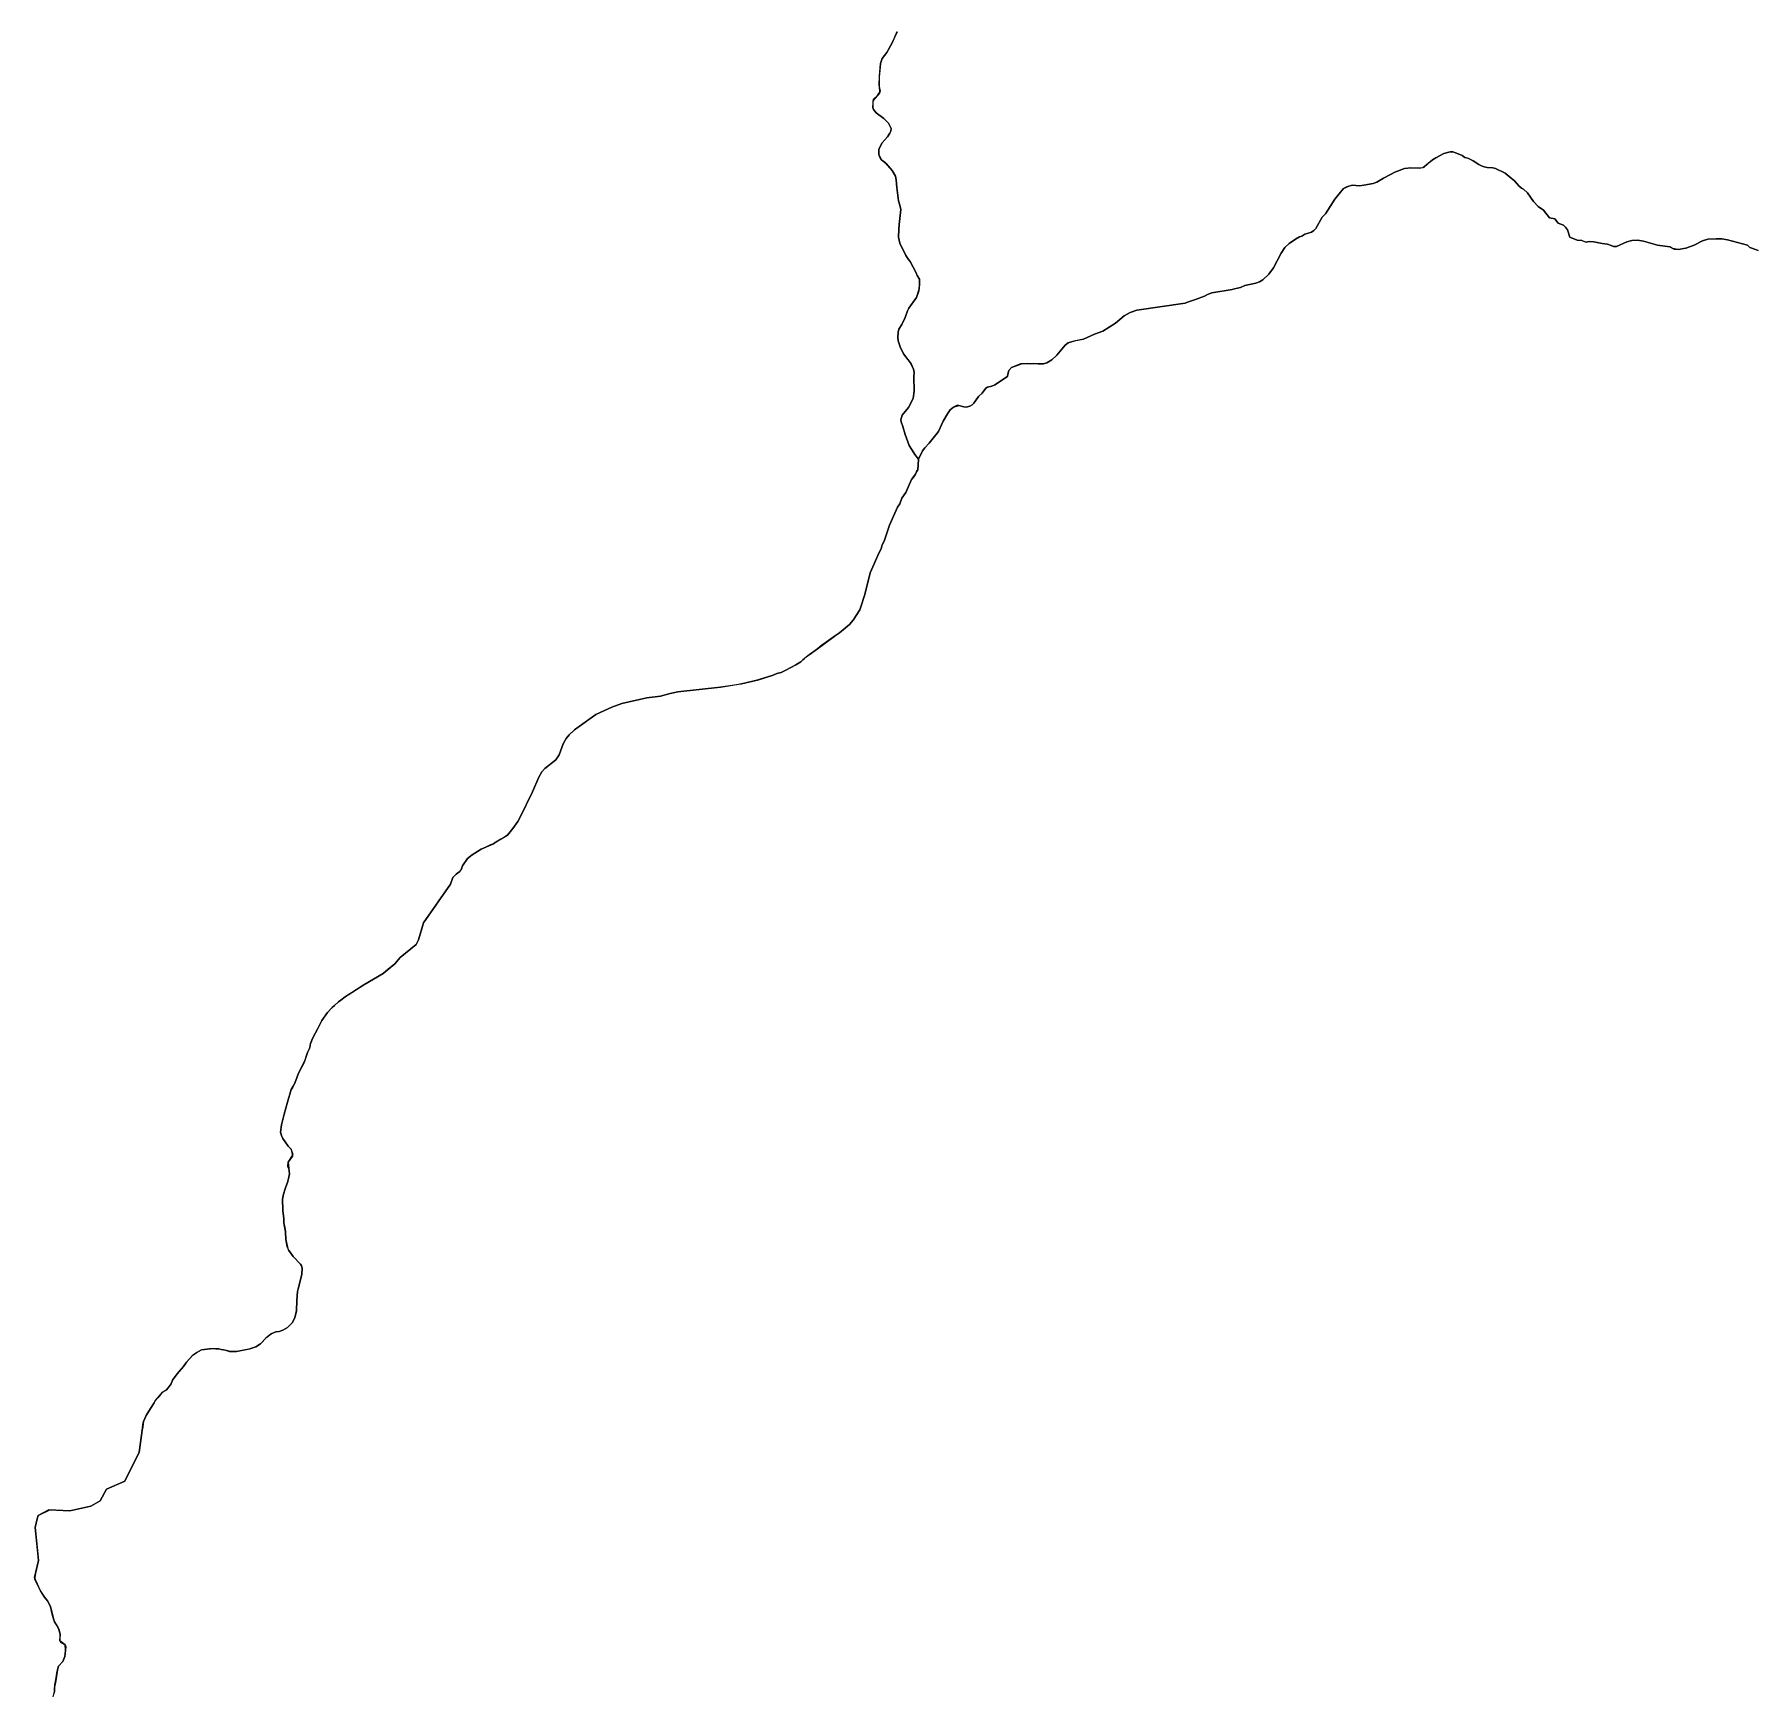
# Model space of a CAD drawing. Extents: x -74 to -34.8, y -33.8 to 5.3.
# Drawn here: x -51.88 to -50.166, y -21.313 to -19.663 of the extents above; entities that cross this region are included whole.
import ezdxf

# ---------------------------------------------------------------- set-up
doc = ezdxf.new("R2010")
doc.units = 0
doc.header["$LTSCALE"] = 2
doc.layers.add('UFEBRASIL', color=7, linetype='Continuous')

msp = doc.modelspace()

# ---------------------------------------------------------------- linework, layer by layer
at = {"layer": 'UFEBRASIL'}
for points in [[(-51.0221, -19.6606), (-51.0268, -19.6714), (-51.0319, -19.6811), (-51.0366, -19.687), (-51.0382, -19.6918), (-51.0396, -19.7054), (-51.0398, -19.7135), (-51.0393, -19.7213), (-51.0414, -19.7238), (-51.0459, -19.7291), (-51.0461, -19.7356), (-51.0454, -19.7376), (-51.0426, -19.7409), (-51.0349, -19.7467), (-51.0303, -19.7514), (-51.0279, -19.7566), (-51.0282, -19.7591), (-51.0291, -19.7613), (-51.0313, -19.7648), (-51.0366, -19.7707), (-51.0399, -19.7771), (-51.0401, -19.7823), (-51.0388, -19.7852), (-51.0373, -19.7878), (-51.0327, -19.7913), (-51.0267, -19.7983), (-51.0236, -19.8039), (-51.0227, -19.8075), (-51.0222, -19.8154), (-51.0206, -19.8285), (-51.019, -19.833), (-51.0182, -19.8373), (-51.0198, -19.852), (-51.0202, -19.8571), (-51.0203, -19.8648), (-51.0193, -19.8705), (-51.0131, -19.8829), (-51.0106, -19.887), (-51.0089, -19.8888), (-51.0029, -19.9001), (-51.0018, -19.9028), (-50.9995, -19.9064), (-50.9995, -19.9117), (-51.0002, -19.9181), (-51.0025, -19.9248), (-51.0103, -19.9352), (-51.0116, -19.9379), (-51.0139, -19.9445), (-51.0172, -19.9516), (-51.02, -19.9563), (-51.0209, -19.9591), (-51.0211, -19.964), (-51.0208, -19.9679), (-51.0187, -19.9736), (-51.0154, -19.9807), (-51.0079, -19.9908), (-51.0055, -19.9961), (-51.0048, -19.9992), (-51.0053, -20.0033), (-51.0049, -20.0178), (-51.006, -20.0253), (-51.0104, -20.034), (-51.0169, -20.0416), (-51.018, -20.0463), (-51.0179, -20.0484), (-51.016, -20.0529), (-51.0137, -20.0611), (-51.0098, -20.072), (-51.0053, -20.0792), (-51.0041, -20.0809), (-51.0005, -20.0854), (-51.0012, -20.0963), (-51.0024, -20.0975), (-51.0035, -20.1005), (-51.0057, -20.1033), (-51.0074, -20.1056), (-51.0132, -20.1185), (-51.0171, -20.1243), (-51.0191, -20.1298), (-51.0216, -20.1333), (-51.0293, -20.151), (-51.0342, -20.1649), (-51.0346, -20.167), (-51.0366, -20.1706), (-51.0377, -20.1747), (-51.0398, -20.1782), (-51.0488, -20.1986), (-51.0539, -20.2202), (-51.0583, -20.2334), (-51.0589, -20.2352), (-51.0654, -20.2455), (-51.0692, -20.25), (-51.079, -20.2583), (-51.0831, -20.2608), (-51.0948, -20.2692), (-51.0963, -20.2703), (-51.101, -20.274), (-51.1094, -20.2801), (-51.1124, -20.2823), (-51.114, -20.2836), (-51.1155, -20.2851), (-51.1176, -20.2869), (-51.1226, -20.2902), (-51.1324, -20.2955), (-51.137, -20.2975), (-51.1413, -20.2988), (-51.1452, -20.3003), (-51.1624, -20.3055), (-51.1641, -20.306), (-51.1723, -20.3079), (-51.1781, -20.3093), (-51.1812, -20.3098), (-51.1976, -20.3123), (-51.2399, -20.3169), (-51.2475, -20.3184), (-51.2572, -20.3211), (-51.2708, -20.323), (-51.2957, -20.3285), (-51.3055, -20.332), (-51.3214, -20.3396), (-51.3297, -20.3454), (-51.3427, -20.3547), (-51.3435, -20.3556), (-51.3481, -20.3595), (-51.3509, -20.3632), (-51.354, -20.3686), (-51.358, -20.3794), (-51.3612, -20.3845), (-51.3722, -20.3931), (-51.3751, -20.3965), (-51.3781, -20.4018), (-51.3844, -20.4162), (-51.3967, -20.4415), (-51.399, -20.4458), (-51.4039, -20.4527), (-51.4093, -20.4596), (-51.413, -20.4617), (-51.416, -20.4634), (-51.4194, -20.4654), (-51.421, -20.4663), (-51.4216, -20.4666), (-51.4233, -20.468), (-51.4261, -20.4692), (-51.4309, -20.4713), (-51.4354, -20.4733), (-51.4444, -20.4789), (-51.4492, -20.4828), (-51.4539, -20.4901), (-51.4554, -20.494), (-51.4577, -20.4964), (-51.4605, -20.4983), (-51.4638, -20.5015), (-51.4661, -20.5082), (-51.4929, -20.5465), (-51.4949, -20.5535), (-51.4979, -20.5637), (-51.5002, -20.5682), (-51.516, -20.5812), (-51.5215, -20.5873), (-51.5283, -20.593), (-51.5304, -20.5948), (-51.533, -20.597), (-51.5523, -20.6083), (-51.5644, -20.6162), (-51.5677, -20.6184), (-51.5708, -20.6201), (-51.5752, -20.6234), (-51.5775, -20.6252), (-51.5813, -20.629), (-51.5837, -20.6307), (-51.5883, -20.6357), (-51.5941, -20.6438), (-51.5978, -20.6516), (-51.6003, -20.6559), (-51.6033, -20.6617), (-51.6042, -20.6642), (-51.6054, -20.6678), (-51.6056, -20.6689), (-51.6063, -20.6715), (-51.6083, -20.6755), (-51.6115, -20.6856), (-51.617, -20.6963), (-51.6198, -20.7035), (-51.6211, -20.7067), (-51.6231, -20.7107), (-51.6243, -20.7125), (-51.6282, -20.7251), (-51.6315, -20.7368), (-51.634, -20.7475), (-51.6349, -20.7548), (-51.6336, -20.7593), (-51.6327, -20.7611), (-51.6273, -20.7687), (-51.6245, -20.7718), (-51.6232, -20.7787), (-51.6275, -20.7847), (-51.6269, -20.7907), (-51.6268, -20.7914), (-51.6261, -20.7963), (-51.6268, -20.7996), (-51.6273, -20.8018), (-51.6278, -20.8038), (-51.63, -20.8103), (-51.6303, -20.8112), (-51.6321, -20.8166), (-51.633, -20.8216), (-51.6329, -20.8248), (-51.6328, -20.8287), (-51.6327, -20.8329), (-51.6318, -20.8412), (-51.6316, -20.8449), (-51.6308, -20.8497), (-51.6302, -20.8541), (-51.6297, -20.8615), (-51.6276, -20.8705), (-51.6267, -20.8725), (-51.6255, -20.8741), (-51.6226, -20.8784), (-51.6151, -20.8861), (-51.614, -20.8879), (-51.6135, -20.8901), (-51.6137, -20.8963), (-51.6176, -20.9106), (-51.618, -20.9132), (-51.6188, -20.9224), (-51.619, -20.9326), (-51.6209, -20.9394), (-51.6236, -20.9444), (-51.6282, -20.949), (-51.6328, -20.9517), (-51.6363, -20.953), (-51.6398, -20.9536), (-51.6443, -20.9555), (-51.6497, -20.9597), (-51.6549, -20.9653), (-51.6596, -20.9685), (-51.6627, -20.9695), (-51.6667, -20.9708), (-51.6787, -20.9729), (-51.6862, -20.9728), (-51.6889, -20.9719), (-51.6917, -20.9713), (-51.6941, -20.9709), (-51.6964, -20.9705), (-51.6992, -20.9702), (-51.7032, -20.9702), (-51.7057, -20.9704), (-51.7137, -20.9715), (-51.7182, -20.9741), (-51.723, -20.9774), (-51.7284, -20.9835), (-51.7316, -20.9879), (-51.7379, -20.9953), (-51.7424, -21.0014), (-51.7439, -21.0053), (-51.7469, -21.0091), (-51.7489, -21.0113), (-51.7531, -21.0141), (-51.7554, -21.0171), (-51.757, -21.019), (-51.7596, -21.0222), (-51.7606, -21.0242), (-51.7644, -21.0296), (-51.7685, -21.0365), (-51.7713, -21.0427), (-51.772, -21.0475), (-51.7721, -21.0484), (-51.7725, -21.0511), (-51.7729, -21.0539), (-51.7756, -21.0731), (-51.7897, -21.1021), (-51.808, -21.11), (-51.8145, -21.1214), (-51.8236, -21.1268), (-51.8446, -21.1315), (-51.8655, -21.1305), (-51.8759, -21.1361), (-51.8769, -21.1395), (-51.879, -21.1481), (-51.8758, -21.181), (-51.8788, -21.1938), (-51.8796, -21.1994), (-51.8737, -21.2115), (-51.8698, -21.2174), (-51.8669, -21.221), (-51.8637, -21.2267), (-51.8609, -21.2389), (-51.8598, -21.242), (-51.8566, -21.2471), (-51.8552, -21.2503), (-51.8543, -21.2543), (-51.8545, -21.2589), (-51.8544, -21.2609), (-51.8535, -21.2625), (-51.8493, -21.2649), (-51.8485, -21.2666), (-51.8494, -21.2762), (-51.8514, -21.2812), (-51.8559, -21.2859), (-51.8569, -21.2895), (-51.8585, -21.3005), (-51.8598, -21.3067), (-51.8599, -21.3112), (-51.8607, -21.3141)], [(-50.1654, -19.8779), (-50.1718, -19.8755), (-50.1737, -19.8748), (-50.1763, -19.8726), (-50.196, -19.8672), (-50.2016, -19.8664), (-50.2072, -19.8664), (-50.2157, -19.8666), (-50.2209, -19.8684), (-50.2293, -19.8725), (-50.2376, -19.8756), (-50.2452, -19.8768), (-50.2509, -19.876), (-50.2535, -19.8744), (-50.2657, -19.8727), (-50.2795, -19.8687), (-50.2856, -19.8678), (-50.2913, -19.8679), (-50.296, -19.8692), (-50.3064, -19.8741), (-50.3094, -19.874), (-50.3119, -19.8731), (-50.3153, -19.8718), (-50.3206, -19.8711), (-50.3291, -19.8693), (-50.3337, -19.8691), (-50.3374, -19.8695), (-50.341, -19.8681), (-50.3457, -19.8676), (-50.3528, -19.8646), (-50.3551, -19.8574), (-50.3571, -19.8546), (-50.3593, -19.8527), (-50.3644, -19.8508), (-50.3679, -19.8465), (-50.3729, -19.8454), (-50.379, -19.8378), (-50.3843, -19.8342), (-50.3891, -19.8292), (-50.3948, -19.8207), (-50.3988, -19.8168), (-50.4008, -19.8158), (-50.4036, -19.8135), (-50.408, -19.8086), (-50.4112, -19.806), (-50.4171, -19.8011), (-50.4269, -19.7965), (-50.4294, -19.7958), (-50.4349, -19.7953), (-50.4381, -19.7947), (-50.4401, -19.7941), (-50.4435, -19.7925), (-50.4491, -19.7887), (-50.4545, -19.786), (-50.4571, -19.7853), (-50.4599, -19.7835), (-50.4656, -19.7811), (-50.4693, -19.7799), (-50.4719, -19.7797), (-50.4782, -19.7815), (-50.4862, -19.7857), (-50.4893, -19.7879), (-50.4917, -19.7899), (-50.499, -19.7958), (-50.5027, -19.7959), (-50.5109, -19.7958), (-50.5172, -19.7964), (-50.5268, -19.7999), (-50.5313, -19.8023), (-50.5381, -19.806), (-50.5449, -19.8101), (-50.5483, -19.8112), (-50.5576, -19.8131), (-50.562, -19.8136), (-50.5692, -19.8128), (-50.5745, -19.8145), (-50.5779, -19.8164), (-50.5864, -19.8268), (-50.5959, -19.8413), (-50.5992, -19.8447), (-50.6055, -19.8561), (-50.6073, -19.858), (-50.6098, -19.8597), (-50.6142, -19.861), (-50.6165, -19.8617), (-50.6194, -19.8638), (-50.6218, -19.8644), (-50.6255, -19.8666), (-50.6319, -19.8709), (-50.6362, -19.8751), (-50.6398, -19.8805), (-50.6474, -19.8953), (-50.6521, -19.9015), (-50.6581, -19.9071), (-50.6613, -19.909), (-50.6651, -19.9104), (-50.6762, -19.9129), (-50.6805, -19.9148), (-50.6864, -19.9162), (-50.6885, -19.9166), (-50.709, -19.9202), (-50.7131, -19.9216), (-50.7163, -19.9232), (-50.7251, -19.9268), (-50.7331, -19.9294), (-50.7354, -19.9302), (-50.7836, -19.9372), (-50.7902, -19.9396), (-50.796, -19.9429), (-50.8046, -19.9503), (-50.8173, -19.9583), (-50.8256, -19.9612), (-50.8366, -19.966), (-50.846, -19.9681), (-50.8516, -19.9698), (-50.8547, -19.972), (-50.8631, -19.9822), (-50.868, -19.9866), (-50.8729, -19.9896), (-50.8762, -19.9908), (-50.8815, -19.9907), (-50.886, -19.9904), (-50.8889, -19.9906), (-50.8923, -19.9902), (-50.8988, -19.9905), (-50.9081, -19.9943), (-50.9109, -19.9974), (-50.9117, -20.0008), (-50.9119, -20.0031), (-50.9247, -20.0114), (-50.9275, -20.0128), (-50.9318, -20.0139), (-50.9337, -20.0149), (-50.9372, -20.0197), (-50.9408, -20.023), (-50.9439, -20.0273), (-50.9455, -20.0297), (-50.9471, -20.0313), (-50.9495, -20.0327), (-50.9532, -20.0339), (-50.9556, -20.0334), (-50.9619, -20.0319), (-50.9658, -20.0336), (-50.9691, -20.0364), (-50.9717, -20.0405), (-50.9761, -20.0477), (-50.9808, -20.0579), (-50.99, -20.0694), (-50.9942, -20.0741), (-50.9965, -20.0773), (-51.0005, -20.0854), (-51.0041, -20.0809), (-51.0053, -20.0792), (-51.0098, -20.072), (-51.0137, -20.0611), (-51.016, -20.0529), (-51.0179, -20.0484), (-51.018, -20.0463), (-51.0169, -20.0416), (-51.0104, -20.034), (-51.006, -20.0253), (-51.0049, -20.0178), (-51.0053, -20.0033), (-51.0048, -19.9992), (-51.0055, -19.9961), (-51.0085, -19.9897), (-51.0154, -19.9807), (-51.0187, -19.9736), (-51.0208, -19.9679), (-51.0211, -19.964), (-51.0209, -19.9591), (-51.02, -19.9563), (-51.0172, -19.9516), (-51.0139, -19.9445), (-51.0116, -19.9379), (-51.0103, -19.9352), (-51.0025, -19.9248), (-50.9998, -19.9163), (-50.9995, -19.9117), (-50.9995, -19.9064), (-51.0018, -19.9028), (-51.0029, -19.9001), (-51.0089, -19.8888), (-51.0106, -19.887), (-51.0131, -19.8829), (-51.0193, -19.8705), (-51.0203, -19.8648), (-51.0202, -19.8571), (-51.0198, -19.852), (-51.0182, -19.8373), (-51.019, -19.833), (-51.0206, -19.8285), (-51.0222, -19.8154), (-51.0227, -19.8075), (-51.0236, -19.8039), (-51.0267, -19.7983), (-51.0335, -19.7907), (-51.0356, -19.7891), (-51.0373, -19.7878), (-51.0389, -19.7852), (-51.0401, -19.7823), (-51.0399, -19.7771), (-51.0366, -19.7707), (-51.0313, -19.7648), (-51.0291, -19.7613), (-51.0282, -19.7591), (-51.0279, -19.7566), (-51.0303, -19.7514), (-51.0349, -19.7467), (-51.0426, -19.7409), (-51.0454, -19.7376), (-51.0461, -19.7356), (-51.0454, -19.7274), (-51.0414, -19.7238), (-51.0385, -19.7195), (-51.0398, -19.7135), (-51.0393, -19.7047), (-51.0382, -19.6918), (-51.0366, -19.687), (-51.0319, -19.6811), (-51.0268, -19.6714), (-51.0216, -19.66)], [(-51.8612, -21.3166), (-51.8599, -21.3112), (-51.8598, -21.3089), (-51.8594, -21.305), (-51.8593, -21.3046), (-51.8584, -21.2995), (-51.8574, -21.2928), (-51.8569, -21.2895), (-51.8559, -21.2859), (-51.8514, -21.2812), (-51.8494, -21.2762), (-51.8492, -21.2739), (-51.8488, -21.2699), (-51.8493, -21.2649), (-51.8505, -21.2636), (-51.8544, -21.2609), (-51.8546, -21.2599), (-51.8542, -21.257), (-51.8543, -21.2543), (-51.8555, -21.2495), (-51.8572, -21.2459), (-51.8598, -21.242), (-51.8609, -21.2389), (-51.862, -21.2342), (-51.8637, -21.2267), (-51.8669, -21.221), (-51.8698, -21.2174), (-51.8738, -21.2112), (-51.8797, -21.1979), (-51.8758, -21.181), (-51.8765, -21.1735), (-51.8774, -21.1641), (-51.879, -21.1481), (-51.8769, -21.1395), (-51.8759, -21.1361), (-51.8645, -21.1306), (-51.8446, -21.1315), (-51.8236, -21.1268), (-51.8145, -21.1214), (-51.808, -21.11), (-51.7897, -21.1021), (-51.7756, -21.0731), (-51.7725, -21.0511), (-51.772, -21.0459), (-51.7713, -21.0427), (-51.7685, -21.0365), (-51.7644, -21.0296), (-51.7606, -21.0242), (-51.7596, -21.0222), (-51.7554, -21.0171), (-51.7524, -21.0133), (-51.7489, -21.0113), (-51.7469, -21.0091), (-51.7439, -21.0053), (-51.7424, -21.0014), (-51.7379, -20.9953), (-51.7316, -20.9879), (-51.7284, -20.9835), (-51.7222, -20.9768), (-51.7182, -20.9741), (-51.7137, -20.9715), (-51.705, -20.9705), (-51.7019, -20.9701), (-51.6992, -20.9702), (-51.6964, -20.9705), (-51.6941, -20.9709), (-51.6917, -20.9713), (-51.6889, -20.9719), (-51.6856, -20.973), (-51.6787, -20.9729), (-51.6657, -20.9705), (-51.6596, -20.9685), (-51.6549, -20.9653), (-51.6488, -20.9589), (-51.6443, -20.9555), (-51.6398, -20.9536), (-51.6363, -20.953), (-51.6328, -20.9517), (-51.6282, -20.949), (-51.6236, -20.9444), (-51.6209, -20.9394), (-51.619, -20.9323), (-51.6188, -20.9224), (-51.618, -20.9132), (-51.6176, -20.9106), (-51.6137, -20.8963), (-51.6135, -20.8901), (-51.614, -20.8879), (-51.6151, -20.8861), (-51.6226, -20.8784), (-51.6267, -20.8725), (-51.6284, -20.8687), (-51.6297, -20.8615), (-51.6302, -20.8541), (-51.6316, -20.8449), (-51.6318, -20.8412), (-51.6327, -20.8329), (-51.633, -20.8216), (-51.6321, -20.8166), (-51.63, -20.8103), (-51.6278, -20.8038), (-51.6268, -20.7996), (-51.6261, -20.7963), (-51.6269, -20.7907), (-51.6279, -20.789), (-51.6275, -20.7847), (-51.6224, -20.7769), (-51.6245, -20.7718), (-51.6273, -20.7687), (-51.6327, -20.7611), (-51.6336, -20.7593), (-51.6349, -20.7548), (-51.634, -20.7475), (-51.6315, -20.7368), (-51.6282, -20.7251), (-51.6243, -20.7125), (-51.6224, -20.709), (-51.6211, -20.7067), (-51.6198, -20.7035), (-51.617, -20.6963), (-51.6108, -20.6839), (-51.6083, -20.6755), (-51.6063, -20.6715), (-51.6056, -20.6689), (-51.6051, -20.6666), (-51.6033, -20.6617), (-51.6003, -20.6559), (-51.5978, -20.6516), (-51.5941, -20.6438), (-51.5883, -20.6357), (-51.5837, -20.6307), (-51.5813, -20.629), (-51.5775, -20.6252), (-51.5752, -20.6234), (-51.5708, -20.6201), (-51.5677, -20.6184), (-51.5523, -20.6083), (-51.533, -20.597), (-51.5215, -20.5873), (-51.516, -20.5812), (-51.5002, -20.5682), (-51.4979, -20.5637), (-51.4929, -20.5465), (-51.4661, -20.5082), (-51.4638, -20.5015), (-51.4604, -20.4982), (-51.4566, -20.4957), (-51.4554, -20.494), (-51.4539, -20.4901), (-51.4492, -20.4828), (-51.4444, -20.4789), (-51.4354, -20.4733), (-51.4233, -20.468), (-51.4216, -20.4666), (-51.4188, -20.465), (-51.4093, -20.4596), (-51.4039, -20.4527), (-51.399, -20.4458), (-51.3967, -20.4415), (-51.3844, -20.4162), (-51.3781, -20.4018), (-51.3751, -20.3965), (-51.3722, -20.3931), (-51.3612, -20.3845), (-51.358, -20.3794), (-51.354, -20.3686), (-51.3509, -20.3632), (-51.3481, -20.3595), (-51.3427, -20.3547), (-51.3413, -20.3537), (-51.3214, -20.3396), (-51.3055, -20.332), (-51.2957, -20.3285), (-51.2708, -20.323), (-51.2572, -20.3211), (-51.2475, -20.3184), (-51.2399, -20.3169), (-51.1976, -20.3123), (-51.1795, -20.3094), (-51.1767, -20.3089), (-51.1723, -20.3079), (-51.1624, -20.3055), (-51.1608, -20.3052), (-51.1452, -20.3003), (-51.1413, -20.2988), (-51.137, -20.2975), (-51.1324, -20.2955), (-51.1226, -20.2902), (-51.1176, -20.2869), (-51.1155, -20.2851), (-51.114, -20.2836), (-51.1118, -20.2819), (-51.1094, -20.2801), (-51.101, -20.274), (-51.0935, -20.2686), (-51.0831, -20.2608), (-51.079, -20.2583), (-51.0692, -20.25), (-51.0654, -20.2455), (-51.0589, -20.2352), (-51.0583, -20.2332), (-51.0539, -20.2202), (-51.0488, -20.1986), (-51.0398, -20.1782), (-51.0377, -20.1747), (-51.0366, -20.1706), (-51.0346, -20.167), (-51.0342, -20.1649), (-51.0293, -20.151), (-51.0216, -20.1333), (-51.0191, -20.1298), (-51.0171, -20.1243), (-51.0132, -20.1185), (-51.0074, -20.1056), (-51.0035, -20.1005), (-51.0012, -20.0963), (-51.0005, -20.0854), (-50.9965, -20.0773), (-50.9942, -20.0741), (-50.99, -20.0694), (-50.9808, -20.0579), (-50.9761, -20.0477), (-50.9717, -20.0405), (-50.9691, -20.0364), (-50.9658, -20.0336), (-50.9606, -20.032), (-50.9556, -20.0334), (-50.9532, -20.0339), (-50.9495, -20.0327), (-50.9471, -20.0313), (-50.9455, -20.0297), (-50.9439, -20.0273), (-50.9408, -20.023), (-50.9372, -20.0197), (-50.9337, -20.0149), (-50.9318, -20.0139), (-50.9275, -20.0128), (-50.9247, -20.0114), (-50.9119, -20.0031), (-50.9117, -20.0008), (-50.9109, -19.9974), (-50.9081, -19.9943), (-50.8972, -19.9902), (-50.8923, -19.9902), (-50.8889, -19.9906), (-50.8845, -19.9903), (-50.8815, -19.9907), (-50.8762, -19.9908), (-50.8729, -19.9896), (-50.868, -19.9866), (-50.8631, -19.9822), (-50.8547, -19.972), (-50.8516, -19.9698), (-50.8441, -19.9676), (-50.8366, -19.966), (-50.8256, -19.9612), (-50.8173, -19.9583), (-50.8046, -19.9503), (-50.796, -19.9429), (-50.7902, -19.9396), (-50.7836, -19.9372), (-50.7354, -19.9302), (-50.7331, -19.9294), (-50.7251, -19.9268), (-50.7163, -19.9232), (-50.7131, -19.9216), (-50.709, -19.9202), (-50.6885, -19.9166), (-50.6864, -19.9162), (-50.6805, -19.9148), (-50.6762, -19.9129), (-50.6651, -19.9104), (-50.6613, -19.909), (-50.6581, -19.9071), (-50.6521, -19.9015), (-50.6474, -19.8953), (-50.6398, -19.8805), (-50.6362, -19.8751), (-50.6319, -19.8709), (-50.6255, -19.8666), (-50.6218, -19.8644), (-50.6194, -19.8638), (-50.6165, -19.8617), (-50.6142, -19.861), (-50.6098, -19.8597), (-50.6073, -19.858), (-50.6055, -19.8561), (-50.5992, -19.8447), (-50.5959, -19.8413), (-50.5864, -19.8268), (-50.5779, -19.8164), (-50.5727, -19.8138), (-50.5692, -19.8128), (-50.562, -19.8136), (-50.5576, -19.8131), (-50.5483, -19.8112), (-50.5449, -19.8101), (-50.5381, -19.806), (-50.5313, -19.8023), (-50.5268, -19.7999), (-50.5172, -19.7964), (-50.5109, -19.7958), (-50.5027, -19.7959), (-50.4976, -19.7952), (-50.4917, -19.7899), (-50.4893, -19.7879), (-50.4862, -19.7857), (-50.4782, -19.7815), (-50.4719, -19.7797), (-50.4693, -19.7799), (-50.4656, -19.7811), (-50.4599, -19.7835), (-50.4571, -19.7853), (-50.4541, -19.7862), (-50.4491, -19.7887), (-50.4435, -19.7925), (-50.4401, -19.7941), (-50.4379, -19.7948), (-50.4349, -19.7953), (-50.4294, -19.7958), (-50.4269, -19.7965), (-50.4171, -19.8011), (-50.4112, -19.806), (-50.408, -19.8086), (-50.4036, -19.8135), (-50.4008, -19.8158), (-50.3988, -19.8168), (-50.3948, -19.8207), (-50.3891, -19.8292), (-50.3843, -19.8342), (-50.379, -19.8378), (-50.3729, -19.8454), (-50.3679, -19.8465), (-50.3644, -19.8508), (-50.3593, -19.8527), (-50.3571, -19.8546), (-50.3551, -19.8574), (-50.3528, -19.8646), (-50.3457, -19.8676), (-50.341, -19.8681), (-50.3366, -19.8698), (-50.3337, -19.8691), (-50.3291, -19.8693), (-50.3206, -19.8711), (-50.3153, -19.8718), (-50.3119, -19.8731), (-50.3094, -19.874), (-50.3064, -19.8741), (-50.296, -19.8692), (-50.2913, -19.8679), (-50.2856, -19.8678), (-50.2795, -19.8687), (-50.2657, -19.8727), (-50.2535, -19.8744), (-50.249, -19.8765), (-50.2452, -19.8768), (-50.2376, -19.8756), (-50.2293, -19.8725), (-50.2209, -19.8684), (-50.2157, -19.8666), (-50.2072, -19.8664), (-50.2016, -19.8664), (-50.196, -19.8672), (-50.1763, -19.8726), (-50.1737, -19.8748), (-50.1718, -19.8755), (-50.1654, -19.8779)]]:
    msp.add_lwpolyline(points, dxfattribs=at)

doc.saveas('drawing.dxf')
